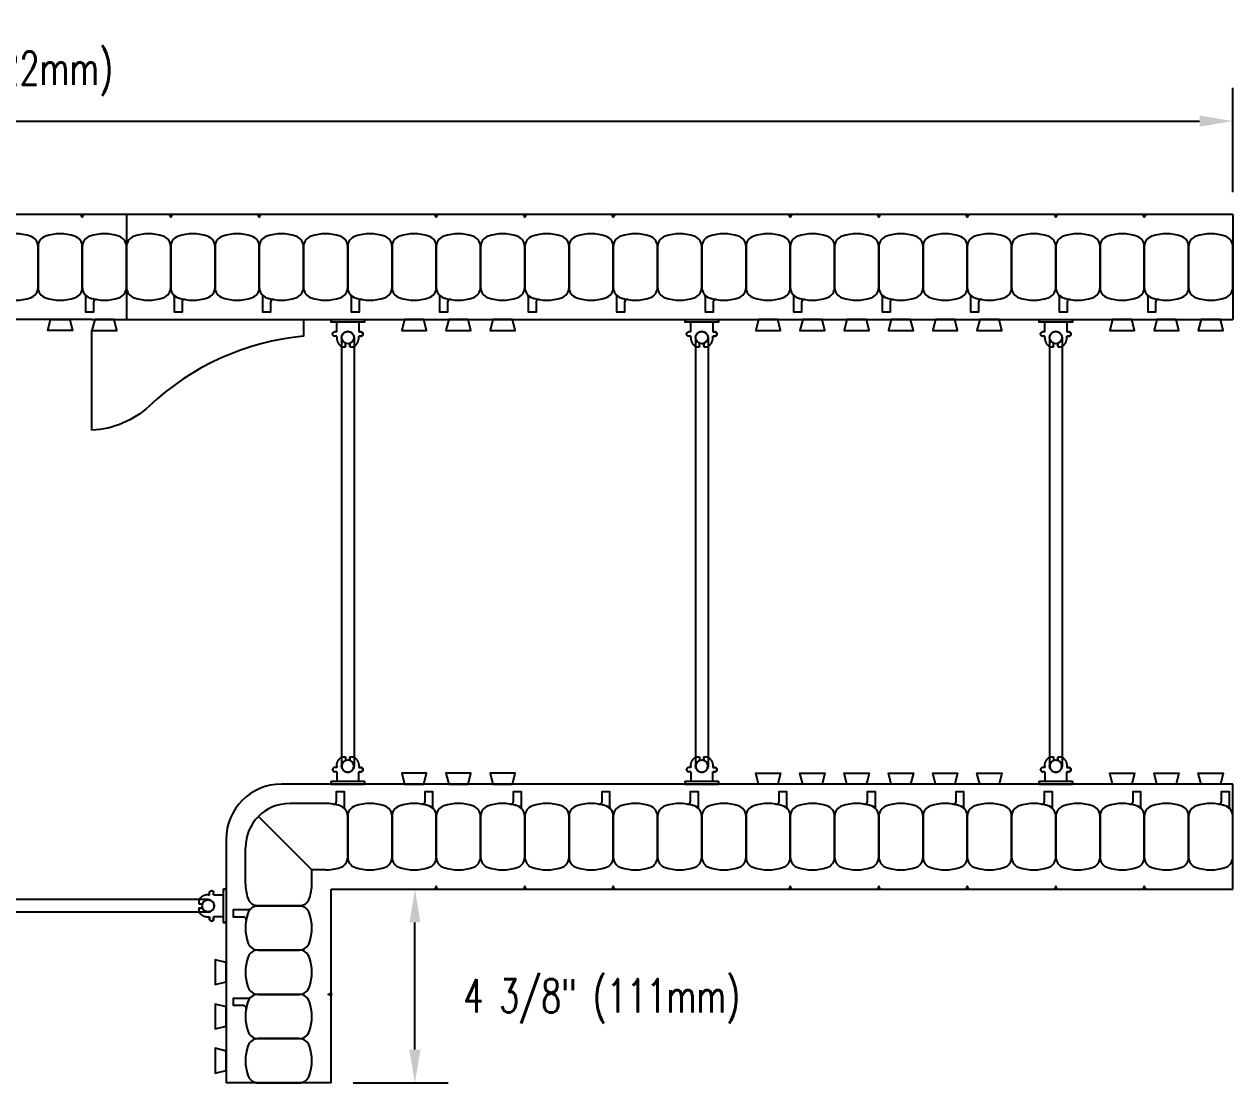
# Model space of a CAD drawing. Header units: inches. Extents: x 342.7 to 398.7, y 131.4 to 196.
# Drawn here: x 371.35 to 398.66, y 172.04 to 195.96 of the extents above; entities that cross this region are included whole.
import ezdxf

# ---------------------------------------------------------------- set-up
doc = ezdxf.new("R2010")
doc.units = ezdxf.units.IN
doc.header["$MEASUREMENT"] = 0
for name, color, linetype in [('line25', 2, 'Continuous'), ('LINE50', 5, 'Continuous'), ('LINE9', 9, 'Continuous'), ('TEXT', 4, 'Continuous')]:
    doc.layers.add(name, color=color, linetype=linetype)
doc.styles.add('DIM', font='romans.shx', dxfattribs={"width": 0.7})
doc.dimstyles.new('ext_8', dxfattribs={"dimscale": 8, "dimtxt": 0.09375, "dimasz": 0.09375, "dimexe": 0.09375, "dimexo": 0.0625, "dimgap": 0.0625, "dimtad": 1, "dimdec": 3, "dimzin": 3, "dimdsep": 46, "dimlunit": 4, "dimtxsty": 'DIM', "dimcen": 0.09, "dimdle": 0.09375, "dimclrt": 4, "dimadec": 0, "dimazin": 0, "dimtfac": 1, "dimtdec": 3, "dimtmove": 2, "dimatfit": 3, "dimfxl": 0, "dimfrac": 2, "dimtolj": 1, "dimtzin": 0, "dimarcsym": 0})

# ---------------------------------------------------------------- blocks, each defined once
blk = doc.blocks.new('*D28')
at = {"layer": 'Defpoints', "color": 0}
for p in [(398.658, 193.771), (342.658, 191.661), (398.658, 191.661)]:
    blk.add_point(p, dxfattribs=at)
at = {"layer": 'TEXT', "color": 0, "lineweight": -2}
for p, q in [((342.658, 192.161), (342.658, 194.521)), ((398.658, 192.161), (398.658, 194.521)), ((343.408, 193.771), (397.908, 193.771))]:
    blk.add_line(p, q, dxfattribs=at)
at = {"layer": 'TEXT', "color": 0}
for points in [[(343.408, 193.896), (343.408, 193.646), (342.658, 193.771)], [(397.908, 193.896), (397.908, 193.646), (398.658, 193.771)]]:
    blk.add_solid(points, dxfattribs=at)
at = {"layer": 'TEXT', "color": 4, "insert": (370.658, 194.843), "char_height": 0.75, "attachment_point": 5, "style": 'DIM'}
blk.add_mtext('\\A1;56" (1422mm)', dxfattribs=at)
blk = doc.blocks.new('Connector')
blk.add_point((0.271, 0))
at = {"layer": 'LINE9'}
for p, q in [((0, 0.375), (0, -0.375)), ((0.062, -0.375), (0.062, 0.375)), ((0.281, 0.25), (0.062, 0.25))]:
    blk.add_line(p, q, dxfattribs=at)
for points, weights in [([(0.007, 0.375), (0.004, 0.375), (0, 0.375)], [1, 0.972587069138, 0.950305488115]), ([(0.327, 0.343), (0.308, 0.343), (0.281, 0.317), (0.281, 0.297)], [1, 0.85355339, 0.85355339, 1]), ([(0.328, 0.343), (0.327, 0.343), (0.327, 0.343)], [1, 0.70710678, 1]), ([(0.375, 0.297), (0.375, 0.317), (0.348, 0.343), (0.329, 0.343)], [1, 0.85355339, 0.85355339, 1]), ([(0.406, 0.25), (0.546, 0.25), (0.619, 0.131)], [0.958404415409, 0.794674173519, 0.864651571113]), ([(0.619, 0.052), (0.612, 0.049), (0.604, 0.049)], [0.83615024178, 0.892081430621, 1]), ([(0.619, -0.131), (0.546, -0.25), (0.406, -0.25)], [0.864651574428, 0.794674169686, 0.958404415195]), ([(0.604, -0.049), (0.612, -0.049), (0.619, -0.052)], [1, 0.89208144177, 0.836150253337]), ([(0, -0.375), (0.004, -0.375), (0.007, -0.375)], [0.950305488115, 0.972587069138, 1]), ([(0.281, -0.297), (0.281, -0.317), (0.308, -0.343), (0.327, -0.343)], [1, 0.85355339, 0.85355339, 1]), ([(0.327, -0.343), (0.281, -0.343), (0.281, -0.297)], [1, 0.70710678, 1]), ([(0.329, -0.343), (0.348, -0.343), (0.375, -0.317), (0.375, -0.297)], [1, 0.85355339, 0.85355339, 1]), ([(0.375, -0.297), (0.375, -0.343), (0.329, -0.343)], [1, 0.70710678, 1])]:
    blk.add_rational_spline(points, weights, degree=2, dxfattribs=at)
for points, degree in [([(0, 0.375), (0.002, 0.375), (0.005, 0.375), (0.007, 0.375)], 3), ([(0.007, 0.375), (0.021, 0.375), (0.051, 0.375), (0.062, 0.375), (0.062, 0.375)], 3), ([(0.281, 0.25), (0.281, 0.297)], 1), ([(0.327, 0.343), (0.327, 0.343), (0.328, 0.343), (0.328, 0.343)], 3), ([(0.328, 0.343), (0.329, 0.343), (0.329, 0.343), (0.329, 0.343)], 3), ([(0.375, 0.25), (0.375, 0.297)], 1), ([(0.406, 0.25), (0.375, 0.25)], 1), ([(0.406, 0.25), (0.406, 0.25)], 1), ([(0.406, 0.25), (0.406, 0.25)], 1), ([(0.406, 0.25), (0.406, 0.25)], 1), ([(0.406, 0.25), (0.406, 0.25)], 1), ([(0.406, 0.25), (0.406, 0.25)], 1), ([(0.406, 0.25), (0.406, 0.25)], 1), ([(0.406, 0.25), (0.406, 0.25)], 1), ([(0.406, 0.25), (0.406, 0.25)], 1), ([(0.406, 0.25), (0.406, 0.25)], 1), ([(0.406, 0.25), (0.406, 0.25)], 1), ([(0.406, 0.25), (0.406, 0.25)], 1), ([(0.406, 0.25), (0.406, 0.25)], 1), ([(0.406, 0.25), (0.406, 0.25)], 1), ([(0.406, 0.25), (0.406, 0.25)], 1), ([(0.406, 0.25), (0.406, 0.25)], 1), ([(0.406, 0.25), (0.406, 0.25)], 1), ([(0.406, 0.25), (0.406, 0.25)], 1), ([(0.406, 0.25), (0.406, 0.25)], 1), ([(0.406, 0.25), (0.406, 0.25)], 1), ([(0.406, 0.25), (0.406, 0.25)], 1), ([(0.406, 0.25), (0.406, 0.25)], 1), ([(0.406, 0.25), (0.406, 0.25)], 1), ([(0.406, 0.25), (0.406, 0.25)], 1), ([(0.406, 0.25), (0.406, 0.25)], 1), ([(0.604, 0.049), (0.532, 0.049)], 1), ([(0.532, 0.049), (0.532, 0.049)], 1), ([(0.532, 0.049), (0.532, 0.049)], 1), ([(0.532, 0.049), (0.532, 0.049)], 1), ([(0.532, 0.049), (0.532, 0.049)], 1), ([(0.532, 0.049), (0.532, 0.049)], 1), ([(0.532, 0.049), (0.532, 0.049)], 1), ([(0.532, 0.049), (0.532, 0.049)], 1), ([(0.532, 0.049), (0.532, 0.049)], 1), ([(0.532, 0.049), (0.532, 0.049)], 1), ([(0.532, 0.049), (0.532, 0.049)], 1), ([(0.604, 0.049), (0.609, 0.049), (0.614, 0.05), (0.619, 0.052)], 3), ([(0.604, 0.049), (0.604, 0.049)], 1), ([(0.604, 0.049), (0.604, 0.049)], 1), ([(0.604, 0.049), (0.604, 0.049)], 1), ([(0.604, 0.049), (0.604, 0.049)], 1), ([(0.619, 0.131), (0.619, 0.052)], 1), ([(0.619, 0.131), (0.619, 0.131)], 1), ([(0.619, 0.131), (0.619, 0.131)], 1), ([(0.619, 0.131), (0.619, 0.131)], 1), ([(0.619, 0.131), (0.619, 0.131)], 1), ([(0.062, -0.25), (0.281, -0.25)], 1), ([(0.281, -0.297), (0.281, -0.25)], 1), ([(0.281, -0.25), (0.281, -0.297)], 1), ([(0.375, -0.25), (0.375, -0.297)], 1), ([(0.375, -0.297), (0.375, -0.25)], 1), ([(0.406, -0.25), (0.375, -0.25)], 1), ([(0.406, -0.25), (0.406, -0.25)], 1), ([(0.406, -0.25), (0.406, -0.25)], 1), ([(0.406, -0.25), (0.406, -0.25)], 1), ([(0.406, -0.25), (0.406, -0.25)], 1), ([(0.406, -0.25), (0.406, -0.25)], 1), ([(0.406, -0.25), (0.406, -0.25)], 1), ([(0.406, -0.25), (0.406, -0.25)], 1), ([(0.406, -0.25), (0.406, -0.25)], 1), ([(0.406, -0.25), (0.406, -0.25)], 1), ([(0.406, -0.25), (0.406, -0.25)], 1), ([(0.406, -0.25), (0.406, -0.25)], 1), ([(0.532, -0.049), (0.604, -0.049)], 1), ([(0.604, -0.049), (0.58, -0.049), (0.556, -0.049), (0.532, -0.049)], 3), ([(0.532, -0.049), (0.532, -0.049)], 1), ([(0.532, -0.049), (0.532, -0.049)], 1), ([(0.532, -0.049), (0.532, -0.049)], 1), ([(0.532, -0.049), (0.532, -0.049)], 1), ([(0.619, -0.052), (0.614, -0.05), (0.609, -0.049), (0.604, -0.049)], 3), ([(0.604, -0.049), (0.604, -0.049)], 1), ([(0.604, -0.049), (0.604, -0.049)], 1), ([(0.604, -0.049), (0.604, -0.049)], 1), ([(0.604, -0.049), (0.604, -0.049)], 1), ([(0.604, -0.049), (0.604, -0.049)], 1), ([(0.604, -0.049), (0.604, -0.049)], 1), ([(0.604, -0.049), (0.604, -0.049)], 1), ([(0.604, -0.049), (0.604, -0.049)], 1), ([(0.619, -0.052), (0.619, -0.131)], 1), ([(0.619, -0.131), (0.619, -0.131)], 1), ([(0.619, -0.131), (0.619, -0.131)], 1), ([(0.619, -0.131), (0.619, -0.131)], 1), ([(0.619, -0.131), (0.619, -0.131)], 1), ([(0.007, -0.375), (0.005, -0.375), (0.002, -0.375), (0, -0.375)], 3), ([(0.062, -0.375), (0.062, -0.375), (0.051, -0.375), (0.021, -0.375), (0.007, -0.375)], 3), ([(0.328, -0.343), (0.328, -0.343), (0.327, -0.343), (0.327, -0.343)], 3), ([(0.329, -0.343), (0.329, -0.343), (0.329, -0.343), (0.328, -0.343)], 3)]:
    blk.add_open_spline(points, degree=degree, dxfattribs=at)
for points, weights, knots in [([(0.062, 0.375), (0.062, 0.375), (0.046, 0.375), (0.03, 0.375), (0.007, 0.375)], [0.868718858569, 0.861102746415, 1, 0.861102734288, 0.868718859898], [0, 0, 0, 0.5, 0.5, 1, 1, 1]), ([(0.532, 0.049), (0.472, 0.203), (0.333, 0.113), (0.157, 0), (0.333, -0.113), (0.472, -0.203), (0.532, -0.049)], [0.899508922286, 0.599718215298, 1, 0.54226024, 1, 0.599718224335, 0.899508908749], [0, 0, 0, 0.318112, 0.318112, 0.681888, 0.681888, 1, 1, 1]), ([(0.007, -0.375), (0.03, -0.375), (0.046, -0.375), (0.062, -0.375), (0.062, -0.375)], [0.868718859319, 0.861102739573, 1, 0.861102742958, 0.868718858948], [0, 0, 0, 0.5, 0.5, 1, 1, 1])]:
    blk.add_rational_spline(points, weights, degree=2, knots=knots, dxfattribs=at)
blk = doc.blocks.new('WEB_CENTRE_TOP_10')
for p, q in [((-0.141, 9.688), (-0.141, 0)), ((0.141, 9.688), (0.141, 0))]:
    blk.add_line(p, q)
for centre in [(0, 9.688), (0, 0)]:
    blk.add_circle(centre, 0.141)

msp = doc.modelspace()

# ---------------------------------------------------------------- linework, layer by layer
at = {"layer": 'line25'}
for p, q in [((372.8769, 189.2858), (368.4392, 189.2858)), ((373.6581, 189.2858), (398.6581, 189.2858)), ((372.8769, 186.7874), (372.8769, 189.0358)), ((398.6581, 178.7858), (377.1581, 178.7858)), ((375.9081, 177.5358), (375.9081, 172.0358))]:
    msp.add_line(p, q, dxfattribs=at)
for points in [[(372.3769, 189.2858), (372.4392, 189.0358), (371.8769, 189.0358), (371.9392, 189.2858)], [(372.9392, 189.2858), (372.8769, 189.0358), (373.4392, 189.0358), (373.3769, 189.2858)], [(379.9392, 189.2858), (379.8769, 189.0358), (380.4392, 189.0358), (380.3769, 189.2858)], [(380.9392, 189.2858), (380.8769, 189.0358), (381.4392, 189.0358), (381.3769, 189.2858)], [(381.9392, 189.2858), (381.8769, 189.0358), (382.4392, 189.0358), (382.3769, 189.2858)], [(387.9392, 189.2858), (387.8769, 189.0358), (388.4392, 189.0358), (388.3769, 189.2858)], [(388.9392, 189.2858), (388.8769, 189.0358), (389.4392, 189.0358), (389.3769, 189.2858)], [(389.9392, 189.2858), (389.8769, 189.0358), (390.4392, 189.0358), (390.3769, 189.2858)], [(390.9392, 189.2858), (390.8769, 189.0358), (391.4392, 189.0358), (391.3769, 189.2858)], [(391.9392, 189.2858), (391.8769, 189.0358), (392.4392, 189.0358), (392.3769, 189.2858)], [(392.9392, 189.2858), (392.8769, 189.0358), (393.4392, 189.0358), (393.3769, 189.2858)], [(395.9392, 189.2858), (395.8769, 189.0358), (396.4392, 189.0358), (396.3769, 189.2858)], [(396.9392, 189.2858), (396.8769, 189.0358), (397.4392, 189.0358), (397.3769, 189.2858)], [(397.9392, 189.2858), (397.8769, 189.0358), (398.4392, 189.0358), (398.3769, 189.2858)], [(380.3769, 178.7858), (380.4392, 179.0358), (379.8769, 179.0358), (379.9392, 178.7858)], [(381.3769, 178.7858), (381.4392, 179.0358), (380.8769, 179.0358), (380.9392, 178.7858)], [(382.3769, 178.7858), (382.4392, 179.0358), (381.8769, 179.0358), (381.9392, 178.7858)], [(387.9392, 178.7858), (387.8769, 179.0358), (388.4392, 179.0358), (388.3769, 178.7858)], [(388.9392, 178.7858), (388.8769, 179.0358), (389.4392, 179.0358), (389.3769, 178.7858)], [(389.9392, 178.7858), (389.8769, 179.0358), (390.4392, 179.0358), (390.3769, 178.7858)], [(390.9392, 178.7858), (390.8769, 179.0358), (391.4392, 179.0358), (391.3769, 178.7858)], [(391.9392, 178.7858), (391.8769, 179.0358), (392.4392, 179.0358), (392.3769, 178.7858)], [(392.9392, 178.7858), (392.8769, 179.0358), (393.4392, 179.0358), (393.3769, 178.7858)], [(395.9392, 178.7858), (395.8769, 179.0358), (396.4392, 179.0358), (396.3769, 178.7858)], [(396.9392, 178.7858), (396.8769, 179.0358), (397.4392, 179.0358), (397.3769, 178.7858)], [(397.9392, 178.7858), (397.8769, 179.0358), (398.4392, 179.0358), (398.3769, 178.7858)], [(375.9081, 174.7547), (375.6581, 174.817), (375.6581, 174.2547), (375.9081, 174.317)], [(375.9081, 173.7547), (375.6581, 173.817), (375.6581, 173.2547), (375.9081, 173.317)], [(375.9081, 172.7547), (375.6581, 172.817), (375.6581, 172.2547), (375.9081, 172.317)]]:
    msp.add_lwpolyline(points, close=True, dxfattribs=at)
msp.add_lwpolyline([(372.8769, 189.2858), (377.6581, 189.2858), (377.6581, 188.9108, 0.1663746), (374.1672, 187.3294, -0.1806528), (372.8769, 186.7874, -0.1806528)], format="xyb", dxfattribs=at)
msp.add_lwpolyline([(373.6581, 189.2858), (377.6581, 189.2858), (377.6581, 188.9108)], dxfattribs=at)
msp.add_arc((377.1581, 177.5358), 1.25, 90, 180, dxfattribs=at)
at = {"layer": 'LINE50'}
for p, q in [((373.6581, 191.6608), (367.6581, 191.6608)), ((398.6581, 191.6608), (373.6581, 191.6608)), ((398.6581, 191.6608), (398.6581, 189.2858)), ((398.6581, 176.4108), (398.6581, 178.7858)), ((378.2831, 176.4108), (398.6581, 176.4108)), ((378.2831, 172.0358), (378.2831, 176.4108)), ((378.2831, 172.0358), (375.9081, 172.0358))]:
    msp.add_line(p, q, dxfattribs=at)
at = {"layer": 'LINE9'}
for p, q in [((373.6581, 191.6608), (373.6581, 189.2858)), ((378.1581, 178.3483), (377.3456, 178.3483)), ((377.8456, 176.8483), (376.6385, 178.0554)), ((376.3456, 176.5358), (376.3456, 177.3483)), ((378.1581, 176.8483), (377.8456, 176.8483)), ((377.8456, 176.5358), (377.8456, 176.8483))]:
    msp.add_line(p, q, dxfattribs=at)
for points in [[(372.6893, 191.6608), (372.6581, 191.5963), (372.6268, 191.6608)], [(374.6893, 191.6608), (374.6581, 191.5963), (374.6268, 191.6608)], [(376.6893, 191.6608), (376.6581, 191.5963), (376.6268, 191.6608)], [(380.6893, 191.6608), (380.6581, 191.5963), (380.6268, 191.6608)], [(380.6893, 191.6608), (380.6581, 191.5963), (380.6268, 191.6608)], [(382.6893, 191.6608), (382.6581, 191.5963), (382.6268, 191.6608)], [(384.6893, 191.6608), (384.6581, 191.5963), (384.6268, 191.6608)], [(388.6893, 191.6608), (388.6581, 191.5963), (388.6268, 191.6608)], [(390.6893, 191.6608), (390.6581, 191.5963), (390.6268, 191.6608)], [(392.6893, 191.6608), (392.6581, 191.5963), (392.6268, 191.6608)], [(394.6893, 191.6608), (394.6581, 191.5963), (394.6268, 191.6608)], [(396.6893, 191.6608), (396.6581, 191.5963), (396.6268, 191.6608)], [(380.6893, 176.4124), (380.6581, 176.4769), (380.6268, 176.4124)], [(380.6893, 176.4124), (380.6581, 176.4769), (380.6268, 176.4124)], [(382.6893, 176.4124), (382.6581, 176.4769), (382.6268, 176.4124)], [(384.6893, 176.4124), (384.6581, 176.4769), (384.6268, 176.4124)], [(388.6893, 176.4124), (388.6581, 176.4769), (388.6268, 176.4124)], [(390.6893, 176.4124), (390.6581, 176.4769), (390.6268, 176.4124)], [(392.6893, 176.4124), (392.6581, 176.4769), (392.6268, 176.4124)], [(394.6893, 176.4124), (394.6581, 176.4769), (394.6268, 176.4124)], [(396.6893, 176.4124), (396.6581, 176.4769), (396.6268, 176.4124)], [(378.2831, 174.0046), (378.2186, 174.0358), (378.2831, 174.0671)]]:
    msp.add_lwpolyline(points, close=True, dxfattribs=at)
for points in [[(370.8311, 189.7749, 0.1576708), (371.485, 189.7749, 0.3253046), (371.6581, 190.0127), (371.6581, 190.9339, 0.3253046), (371.485, 191.1718, 0.1576708), (370.8311, 191.1718, 0.3253046), (370.6581, 190.9339), (370.6581, 190.0127, 0.3253046)], [(371.8311, 189.7749, 0.1576708), (372.485, 189.7749, 0.3253046), (372.6581, 190.0127), (372.6581, 190.9339, 0.3253046), (372.485, 191.1718, 0.1576708), (371.8311, 191.1718, 0.3253046), (371.6581, 190.9339), (371.6581, 190.0127, 0.3253046)], [(372.8311, 189.7749, 0.1576708), (373.485, 189.7749, 0.3253046), (373.6581, 190.0127), (373.6581, 190.9339, 0.3253046), (373.485, 191.1718, 0.1576708), (372.8311, 191.1718, 0.3253046), (372.6581, 190.9339), (372.6581, 190.0127, 0.3253046)], [(373.8311, 189.7749, 0.1576708), (374.485, 189.7749, 0.3253046), (374.6581, 190.0127), (374.6581, 190.9339, 0.3253046), (374.485, 191.1718, 0.1576708), (373.8311, 191.1718, 0.3253046), (373.6581, 190.9339), (373.6581, 190.0127, 0.3253046)], [(374.8311, 189.7749, 0.1576708), (375.485, 189.7749, 0.3253046), (375.6581, 190.0127), (375.6581, 190.9339, 0.3253046), (375.485, 191.1718, 0.1576708), (374.8311, 191.1718, 0.3253046), (374.6581, 190.9339), (374.6581, 190.0127, 0.3253046)], [(375.8311, 189.7749, 0.1576708), (376.485, 189.7749, 0.3253046), (376.6581, 190.0127), (376.6581, 190.9339, 0.3253046), (376.485, 191.1718, 0.1576708), (375.8311, 191.1718, 0.3253046), (375.6581, 190.9339), (375.6581, 190.0127, 0.3253046)], [(376.8311, 189.7749, 0.1576708), (377.485, 189.7749, 0.3253046), (377.6581, 190.0127), (377.6581, 190.9339, 0.3253046), (377.485, 191.1718, 0.1576708), (376.8311, 191.1718, 0.3253046), (376.6581, 190.9339), (376.6581, 190.0127, 0.3253046)], [(377.8311, 189.7749, 0.1576708), (378.485, 189.7749, 0.3253046), (378.6581, 190.0127), (378.6581, 190.9339, 0.3253046), (378.485, 191.1718, 0.1576708), (377.8311, 191.1718, 0.3253046), (377.6581, 190.9339), (377.6581, 190.0127, 0.3253046)], [(378.8311, 189.7749, 0.1576708), (379.485, 189.7749, 0.3253046), (379.6581, 190.0127), (379.6581, 190.9339, 0.3253046), (379.485, 191.1718, 0.1576708), (378.8311, 191.1718, 0.3253046), (378.6581, 190.9339), (378.6581, 190.0127, 0.3253046)], [(379.8311, 189.7749, 0.1576708), (380.485, 189.7749, 0.3253046), (380.6581, 190.0127), (380.6581, 190.9339, 0.3253046), (380.485, 191.1718, 0.1576708), (379.8311, 191.1718, 0.3253046), (379.6581, 190.9339), (379.6581, 190.0127, 0.3253046)], [(380.8311, 189.7749, 0.1576708), (381.485, 189.7749, 0.3253046), (381.6581, 190.0127), (381.6581, 190.9339, 0.3253046), (381.485, 191.1718, 0.1576708), (380.8311, 191.1718, 0.3253046), (380.6581, 190.9339), (380.6581, 190.0127, 0.3253046)], [(381.8311, 189.7749, 0.1576708), (382.485, 189.7749, 0.3253046), (382.6581, 190.0127), (382.6581, 190.9339, 0.3253046), (382.485, 191.1718, 0.1576708), (381.8311, 191.1718, 0.3253046), (381.6581, 190.9339), (381.6581, 190.0127, 0.3253046)], [(382.8311, 189.7749, 0.1576708), (383.485, 189.7749, 0.3253046), (383.6581, 190.0127), (383.6581, 190.9339, 0.3253046), (383.485, 191.1718, 0.1576708), (382.8311, 191.1718, 0.3253046), (382.6581, 190.9339), (382.6581, 190.0127, 0.3253046)], [(383.8311, 189.7749, 0.1576708), (384.485, 189.7749, 0.3253046), (384.6581, 190.0127), (384.6581, 190.9339, 0.3253046), (384.485, 191.1718, 0.1576708), (383.8311, 191.1718, 0.3253046), (383.6581, 190.9339), (383.6581, 190.0127, 0.3253046)], [(384.8311, 189.7749, 0.1576708), (385.485, 189.7749, 0.3253046), (385.6581, 190.0127), (385.6581, 190.9339, 0.3253046), (385.485, 191.1718, 0.1576708), (384.8311, 191.1718, 0.3253046), (384.6581, 190.9339), (384.6581, 190.0127, 0.3253046)], [(385.8311, 189.7749, 0.1576708), (386.485, 189.7749, 0.3253046), (386.6581, 190.0127), (386.6581, 190.9339, 0.3253046), (386.485, 191.1718, 0.1576708), (385.8311, 191.1718, 0.3253046), (385.6581, 190.9339), (385.6581, 190.0127, 0.3253046)], [(386.8311, 189.7749, 0.1576708), (387.485, 189.7749, 0.3253046), (387.6581, 190.0127), (387.6581, 190.9339, 0.3253046), (387.485, 191.1718, 0.1576708), (386.8311, 191.1718, 0.3253046), (386.6581, 190.9339), (386.6581, 190.0127, 0.3253046)], [(387.8311, 189.7749, 0.1576708), (388.485, 189.7749, 0.3253046), (388.6581, 190.0127), (388.6581, 190.9339, 0.3253046), (388.485, 191.1718, 0.1576708), (387.8311, 191.1718, 0.3253046), (387.6581, 190.9339), (387.6581, 190.0127, 0.3253046)], [(388.8311, 189.7749, 0.1576708), (389.485, 189.7749, 0.3253046), (389.6581, 190.0127), (389.6581, 190.9339, 0.3253046), (389.485, 191.1718, 0.1576708), (388.8311, 191.1718, 0.3253046), (388.6581, 190.9339), (388.6581, 190.0127, 0.3253046)], [(389.8311, 189.7749, 0.1576708), (390.485, 189.7749, 0.3253046), (390.6581, 190.0127), (390.6581, 190.9339, 0.3253046), (390.485, 191.1718, 0.1576708), (389.8311, 191.1718, 0.3253046), (389.6581, 190.9339), (389.6581, 190.0127, 0.3253046)], [(390.8311, 189.7749, 0.1576708), (391.485, 189.7749, 0.3253046), (391.6581, 190.0127), (391.6581, 190.9339, 0.3253046), (391.485, 191.1718, 0.1576708), (390.8311, 191.1718, 0.3253046), (390.6581, 190.9339), (390.6581, 190.0127, 0.3253046)], [(391.8311, 189.7749, 0.1576708), (392.485, 189.7749, 0.3253046), (392.6581, 190.0127), (392.6581, 190.9339, 0.3253046), (392.485, 191.1718, 0.1576708), (391.8311, 191.1718, 0.3253046), (391.6581, 190.9339), (391.6581, 190.0127, 0.3253046)], [(392.8311, 189.7749, 0.1576708), (393.485, 189.7749, 0.3253046), (393.6581, 190.0127), (393.6581, 190.9339, 0.3253046), (393.485, 191.1718, 0.1576708), (392.8311, 191.1718, 0.3253046), (392.6581, 190.9339), (392.6581, 190.0127, 0.3253046)], [(393.8311, 189.7749, 0.1576708), (394.485, 189.7749, 0.3253046), (394.6581, 190.0127), (394.6581, 190.9339, 0.3253046), (394.485, 191.1718, 0.1576708), (393.8311, 191.1718, 0.3253046), (393.6581, 190.9339), (393.6581, 190.0127, 0.3253046)], [(394.8311, 189.7749, 0.1576708), (395.485, 189.7749, 0.3253046), (395.6581, 190.0127), (395.6581, 190.9339, 0.3253046), (395.485, 191.1718, 0.1576708), (394.8311, 191.1718, 0.3253046), (394.6581, 190.9339), (394.6581, 190.0127, 0.3253046)], [(395.8311, 189.7749, 0.1576708), (396.485, 189.7749, 0.3253046), (396.6581, 190.0127), (396.6581, 190.9339, 0.3253046), (396.485, 191.1718, 0.1576708), (395.8311, 191.1718, 0.3253046), (395.6581, 190.9339), (395.6581, 190.0127, 0.3253046)], [(396.8311, 189.7749, 0.1576708), (397.485, 189.7749, 0.3253046), (397.6581, 190.0127), (397.6581, 190.9339, 0.3253046), (397.485, 191.1718, 0.1576708), (396.8311, 191.1718, 0.3253046), (396.6581, 190.9339), (396.6581, 190.0127, 0.3253046)], [(397.8311, 189.7749, 0.1576708), (398.485, 189.7749, 0.3253046), (398.6581, 190.0127), (398.6581, 190.9339, 0.3253046), (398.485, 191.1718, 0.1576708), (397.8311, 191.1718, 0.3253046), (397.6581, 190.9339), (397.6581, 190.0127, 0.3253046)], [(372.8311, 189.7749, 0.0372667), (372.9848, 189.7375, 0.4630356), (372.9121, 189.6759), (372.9121, 189.4543), (372.7413, 189.4543), (372.7413, 189.8004, 0.1890024), (372.7247, 189.8428, 0.1284074)], [(374.8311, 189.7749, 0.0372667), (374.9848, 189.7375, 0.4630356), (374.9121, 189.6759), (374.9121, 189.4543), (374.7413, 189.4543), (374.7413, 189.8004, 0.1890024), (374.7247, 189.8428, 0.1284074)], [(376.8311, 189.7749, 0.0372667), (376.9848, 189.7375, 0.4630356), (376.9121, 189.6759), (376.9121, 189.4543), (376.7413, 189.4543), (376.7413, 189.8004, 0.1890024), (376.7247, 189.8428, 0.1284074)], [(378.8311, 189.7749, 0.0372667), (378.9848, 189.7375, 0.4630356), (378.9121, 189.6759), (378.9121, 189.4543), (378.7413, 189.4543), (378.7413, 189.8004, 0.1890024), (378.7247, 189.8428, 0.1284074)], [(380.8311, 189.7749, 0.0372667), (380.9848, 189.7375, 0.4630356), (380.9121, 189.6759), (380.9121, 189.4543), (380.7413, 189.4543), (380.7413, 189.8004, 0.1890024), (380.7247, 189.8428, 0.1284074)], [(382.8311, 189.7749, 0.0372667), (382.9848, 189.7375, 0.4630356), (382.9121, 189.6759), (382.9121, 189.4543), (382.7413, 189.4543), (382.7413, 189.8004, 0.1890024), (382.7247, 189.8428, 0.1284074)], [(384.8311, 189.7749, 0.0372667), (384.9848, 189.7375, 0.4630356), (384.9121, 189.6759), (384.9121, 189.4543), (384.7413, 189.4543), (384.7413, 189.8004, 0.1890024), (384.7247, 189.8428, 0.1284074)], [(386.8311, 189.7749, 0.0372667), (386.9848, 189.7375, 0.4630356), (386.9121, 189.6759), (386.9121, 189.4543), (386.7413, 189.4543), (386.7413, 189.8004, 0.1890024), (386.7247, 189.8428, 0.1284074)], [(388.8311, 189.7749, 0.0372667), (388.9848, 189.7375, 0.4630356), (388.9121, 189.6759), (388.9121, 189.4543), (388.7413, 189.4543), (388.7413, 189.8004, 0.1890024), (388.7247, 189.8428, 0.1284074)], [(390.8311, 189.7749, 0.0372667), (390.9848, 189.7375, 0.4630356), (390.9121, 189.6759), (390.9121, 189.4543), (390.7413, 189.4543), (390.7413, 189.8004, 0.1890024), (390.7247, 189.8428, 0.1284074)], [(392.8311, 189.7749, 0.0372667), (392.9848, 189.7375, 0.4630356), (392.9121, 189.6759), (392.9121, 189.4543), (392.7413, 189.4543), (392.7413, 189.8004, 0.1890024), (392.7247, 189.8428, 0.1284074)], [(394.8311, 189.7749, 0.0372667), (394.9848, 189.7375, 0.4630356), (394.9121, 189.6759), (394.9121, 189.4543), (394.7413, 189.4543), (394.7413, 189.8004, 0.1890024), (394.7247, 189.8428, 0.1284074)], [(396.8311, 189.7749, 0.0372667), (396.9848, 189.7375, 0.4630356), (396.9121, 189.6759), (396.9121, 189.4543), (396.7413, 189.4543), (396.7413, 189.8004, 0.1890024), (396.7247, 189.8428, 0.1284074)], [(378.485, 178.2968, 0.0372667), (378.3313, 178.3341, 0.4630356), (378.404, 178.3958), (378.404, 178.6174), (378.5748, 178.6174), (378.5748, 178.2713, 0.1890024), (378.5915, 178.2288, 0.1284074)], [(380.485, 178.2968, 0.0372667), (380.3313, 178.3341, 0.4630356), (380.404, 178.3958), (380.404, 178.6174), (380.5748, 178.6174), (380.5748, 178.2713, 0.1890024), (380.5915, 178.2288, 0.1284074)], [(382.485, 178.2968, 0.0372667), (382.3313, 178.3341, 0.4630356), (382.404, 178.3958), (382.404, 178.6174), (382.5748, 178.6174), (382.5748, 178.2713, 0.1890024), (382.5915, 178.2288, 0.1284074)], [(384.485, 178.2968, 0.0372667), (384.3313, 178.3341, 0.4630356), (384.404, 178.3958), (384.404, 178.6174), (384.5748, 178.6174), (384.5748, 178.2713, 0.1890024), (384.5915, 178.2288, 0.1284074)], [(386.485, 178.2968, 0.0372667), (386.3313, 178.3341, 0.4630356), (386.404, 178.3958), (386.404, 178.6174), (386.5748, 178.6174), (386.5748, 178.2713, 0.1890024), (386.5915, 178.2288, 0.1284074)], [(388.485, 178.2968, 0.0372667), (388.3313, 178.3341, 0.4630356), (388.404, 178.3958), (388.404, 178.6174), (388.5748, 178.6174), (388.5748, 178.2713, 0.1890024), (388.5915, 178.2288, 0.1284074)], [(390.485, 178.2968, 0.0372667), (390.3313, 178.3341, 0.4630356), (390.404, 178.3958), (390.404, 178.6174), (390.5748, 178.6174), (390.5748, 178.2713, 0.1890024), (390.5915, 178.2288, 0.1284074)], [(392.485, 178.2968, 0.0372667), (392.3313, 178.3341, 0.4630356), (392.404, 178.3958), (392.404, 178.6174), (392.5748, 178.6174), (392.5748, 178.2713, 0.1890024), (392.5915, 178.2288, 0.1284074)], [(394.485, 178.2968, 0.0372667), (394.3313, 178.3341, 0.4630356), (394.404, 178.3958), (394.404, 178.6174), (394.5748, 178.6174), (394.5748, 178.2713, 0.1890024), (394.5915, 178.2288, 0.1284074)], [(396.485, 178.2968, 0.0372667), (396.3313, 178.3341, 0.4630356), (396.404, 178.3958), (396.404, 178.6174), (396.5748, 178.6174), (396.5748, 178.2713, 0.1890024), (396.5915, 178.2288, 0.1284074)], [(398.485, 178.2968, 0.0372667), (398.3313, 178.3341, 0.4630356), (398.404, 178.3958), (398.404, 178.6174), (398.5748, 178.6174), (398.5748, 178.2713, 0.1890024), (398.5915, 178.2288, 0.1284074)], [(379.485, 178.2968, 0.1576708), (378.8311, 178.2968, 0.3253046), (378.6581, 178.0589), (378.6581, 177.1378, 0.3253046), (378.8311, 176.8999, 0.1576708), (379.485, 176.8999, 0.3253046), (379.6581, 177.1378), (379.6581, 178.0589, 0.3253046)], [(380.485, 178.2968, 0.1576708), (379.8311, 178.2968, 0.3253046), (379.6581, 178.0589), (379.6581, 177.1378, 0.3253046), (379.8311, 176.8999, 0.1576708), (380.485, 176.8999, 0.3253046), (380.6581, 177.1378), (380.6581, 178.0589, 0.3253046)], [(381.485, 178.2968, 0.1576708), (380.8311, 178.2968, 0.3253046), (380.6581, 178.0589), (380.6581, 177.1378, 0.3253046), (380.8311, 176.8999, 0.1576708), (381.485, 176.8999, 0.3253046), (381.6581, 177.1378), (381.6581, 178.0589, 0.3253046)], [(382.485, 178.2968, 0.1576708), (381.8311, 178.2968, 0.3253046), (381.6581, 178.0589), (381.6581, 177.1378, 0.3253046), (381.8311, 176.8999, 0.1576708), (382.485, 176.8999, 0.3253046), (382.6581, 177.1378), (382.6581, 178.0589, 0.3253046)], [(383.485, 178.2968, 0.1576708), (382.8311, 178.2968, 0.3253046), (382.6581, 178.0589), (382.6581, 177.1378, 0.3253046), (382.8311, 176.8999, 0.1576708), (383.485, 176.8999, 0.3253046), (383.6581, 177.1378), (383.6581, 178.0589, 0.3253046)], [(384.485, 178.2968, 0.1576708), (383.8311, 178.2968, 0.3253046), (383.6581, 178.0589), (383.6581, 177.1378, 0.3253046), (383.8311, 176.8999, 0.1576708), (384.485, 176.8999, 0.3253046), (384.6581, 177.1378), (384.6581, 178.0589, 0.3253046)], [(385.485, 178.2968, 0.1576708), (384.8311, 178.2968, 0.3253046), (384.6581, 178.0589), (384.6581, 177.1378, 0.3253046), (384.8311, 176.8999, 0.1576708), (385.485, 176.8999, 0.3253046), (385.6581, 177.1378), (385.6581, 178.0589, 0.3253046)], [(386.485, 178.2968, 0.1576708), (385.8311, 178.2968, 0.3253046), (385.6581, 178.0589), (385.6581, 177.1378, 0.3253046), (385.8311, 176.8999, 0.1576708), (386.485, 176.8999, 0.3253046), (386.6581, 177.1378), (386.6581, 178.0589, 0.3253046)], [(387.485, 178.2968, 0.1576708), (386.8311, 178.2968, 0.3253046), (386.6581, 178.0589), (386.6581, 177.1378, 0.3253046), (386.8311, 176.8999, 0.1576708), (387.485, 176.8999, 0.3253046), (387.6581, 177.1378), (387.6581, 178.0589, 0.3253046)], [(388.485, 178.2968, 0.1576708), (387.8311, 178.2968, 0.3253046), (387.6581, 178.0589), (387.6581, 177.1378, 0.3253046), (387.8311, 176.8999, 0.1576708), (388.485, 176.8999, 0.3253046), (388.6581, 177.1378), (388.6581, 178.0589, 0.3253046)], [(389.485, 178.2968, 0.1576708), (388.8311, 178.2968, 0.3253046), (388.6581, 178.0589), (388.6581, 177.1378, 0.3253046), (388.8311, 176.8999, 0.1576708), (389.485, 176.8999, 0.3253046), (389.6581, 177.1378), (389.6581, 178.0589, 0.3253046)], [(390.485, 178.2968, 0.1576708), (389.8311, 178.2968, 0.3253046), (389.6581, 178.0589), (389.6581, 177.1378, 0.3253046), (389.8311, 176.8999, 0.1576708), (390.485, 176.8999, 0.3253046), (390.6581, 177.1378), (390.6581, 178.0589, 0.3253046)], [(391.485, 178.2968, 0.1576708), (390.8311, 178.2968, 0.3253046), (390.6581, 178.0589), (390.6581, 177.1378, 0.3253046), (390.8311, 176.8999, 0.1576708), (391.485, 176.8999, 0.3253046), (391.6581, 177.1378), (391.6581, 178.0589, 0.3253046)], [(392.485, 178.2968, 0.1576708), (391.8311, 178.2968, 0.3253046), (391.6581, 178.0589), (391.6581, 177.1378, 0.3253046), (391.8311, 176.8999, 0.1576708), (392.485, 176.8999, 0.3253046), (392.6581, 177.1378), (392.6581, 178.0589, 0.3253046)], [(393.485, 178.2968, 0.1576708), (392.8311, 178.2968, 0.3253046), (392.6581, 178.0589), (392.6581, 177.1378, 0.3253046), (392.8311, 176.8999, 0.1576708), (393.485, 176.8999, 0.3253046), (393.6581, 177.1378), (393.6581, 178.0589, 0.3253046)], [(394.485, 178.2968, 0.1576708), (393.8311, 178.2968, 0.3253046), (393.6581, 178.0589), (393.6581, 177.1378, 0.3253046), (393.8311, 176.8999, 0.1576708), (394.485, 176.8999, 0.3253046), (394.6581, 177.1378), (394.6581, 178.0589, 0.3253046)], [(395.485, 178.2968, 0.1576708), (394.8311, 178.2968, 0.3253046), (394.6581, 178.0589), (394.6581, 177.1378, 0.3253046), (394.8311, 176.8999, 0.1576708), (395.485, 176.8999, 0.3253046), (395.6581, 177.1378), (395.6581, 178.0589, 0.3253046)], [(396.485, 178.2968, 0.1576708), (395.8311, 178.2968, 0.3253046), (395.6581, 178.0589), (395.6581, 177.1378, 0.3253046), (395.8311, 176.8999, 0.1576708), (396.485, 176.8999, 0.3253046), (396.6581, 177.1378), (396.6581, 178.0589, 0.3253046)], [(397.485, 178.2968, 0.1576708), (396.8311, 178.2968, 0.3253046), (396.6581, 178.0589), (396.6581, 177.1378, 0.3253046), (396.8311, 176.8999, 0.1576708), (397.485, 176.8999, 0.3253046), (397.6581, 177.1378), (397.6581, 178.0589, 0.3253046)], [(398.485, 178.2968, 0.1576708), (397.8311, 178.2968, 0.3253046), (397.6581, 178.0589), (397.6581, 177.1378, 0.3253046), (397.8311, 176.8999, 0.1576708), (398.485, 176.8999, 0.3253046), (398.6581, 177.1378), (398.6581, 178.0589, 0.3253046)], [(376.3971, 175.8628, 0.0372667), (376.3598, 175.7091, 0.4630356), (376.2981, 175.7818), (376.0765, 175.7818), (376.0765, 175.9526), (376.4226, 175.9526, 0.1890024), (376.4651, 175.9692, 0.1284074)], [(376.3971, 175.8628, 0.1576708), (376.3971, 175.2089, 0.3253046), (376.635, 175.0358), (377.5561, 175.0358, 0.3253046), (377.794, 175.2089, 0.1576708), (377.794, 175.8628, 0.3253046), (377.5561, 176.0358), (376.635, 176.0358, 0.3253046)], [(376.3971, 174.8628, 0.1576708), (376.3971, 174.2089, 0.3253046), (376.635, 174.0358), (377.5561, 174.0358, 0.3253046), (377.794, 174.2089, 0.1576708), (377.794, 174.8628, 0.3253046), (377.5561, 175.0358), (376.635, 175.0358, 0.3253046)], [(376.3971, 173.8628, 0.1576708), (376.3971, 173.2089, 0.3253046), (376.635, 173.0358), (377.5561, 173.0358, 0.3253046), (377.794, 173.2089, 0.1576708), (377.794, 173.8628, 0.3253046), (377.5561, 174.0358), (376.635, 174.0358, 0.3253046)], [(376.3971, 173.8628, 0.0372667), (376.3598, 173.7091, 0.4630356), (376.2981, 173.7818), (376.0765, 173.7818), (376.0765, 173.9526), (376.4226, 173.9526, 0.1890024), (376.4651, 173.9692, 0.1284074)], [(376.3971, 172.8628, 0.1576708), (376.3971, 172.2089, 0.3253046), (376.635, 172.0358), (377.5561, 172.0358, 0.3253046), (377.794, 172.2089, 0.1576708), (377.794, 172.8628, 0.3253046), (377.5561, 173.0358), (376.635, 173.0358, 0.3253046)]]:
    msp.add_lwpolyline(points, format="xyb", close=True, dxfattribs=at)
for points in [[(378.485, 178.2968, 0.0783514), (378.1581, 178.3483, 0.3253046)], [(378.1581, 176.8483, 0.0783514), (378.485, 176.8999, 0.3253046), (378.6581, 177.1378), (378.6581, 178.0589, 0.3253046), (378.485, 178.2968, 0.1576708)], [(376.3456, 176.5358, 0.0783514), (376.3971, 176.2089, 0.3253046), (376.635, 176.0358), (377.5561, 176.0358, 0.3253046), (377.794, 176.2089, 0.0783514), (377.8456, 176.5358, 0.3253046)]]:
    msp.add_lwpolyline(points, format="xyb", dxfattribs=at)
msp.add_arc((377.3456, 177.3483), 1, 90, 180, dxfattribs=at)
at = {"layer": 'TEXT'}
for p, q in [((378.7831, 176.4108), (380.9259, 176.4108)), ((380.1759, 172.7858), (380.1759, 175.6608)), ((378.7831, 172.0358), (380.9259, 172.0358))]:
    msp.add_line(p, q, dxfattribs=at)
for points in [[(380.0509, 175.6608), (380.3009, 175.6608), (380.1759, 176.4108)], [(380.0509, 172.7858), (380.3009, 172.7858), (380.1759, 172.0358)]]:
    msp.add_solid(points, dxfattribs=at)

# ---------------------------------------------------------------- block references
at = {"xscale": -1, "rotation": 90}
for p in [(378.6579, 189.2858), (386.6579, 189.2858), (394.6579, 189.2858)]:
    msp.add_blockref('Connector', p, dxfattribs=at)
at = {"rotation": 90}
for p in [(378.6581, 178.7858), (386.6581, 178.7858), (394.6581, 178.7858)]:
    msp.add_blockref('Connector', p, dxfattribs=at)
at = {"xscale": -1}
msp.add_blockref('Connector', (375.9081, 176.0358), dxfattribs=at)
at = {"layer": 'LINE9'}
for p in [(378.6581, 179.1918), (386.6581, 179.1918), (394.6581, 179.1918)]:
    msp.add_blockref('WEB_CENTRE_TOP_10', p, dxfattribs=at)
at = {"layer": 'LINE9', "xscale": -1, "rotation": 270}
msp.add_blockref('WEB_CENTRE_TOP_10', (365.8141, 176.0358), dxfattribs=at)

# ---------------------------------------------------------------- texts
at = {"layer": 'TEXT', "color": 4, "insert": (384.3994, 173.879), "char_height": 0.75, "attachment_point": 5, "style": 'DIM'}
msp.add_mtext('4 3/8" (111mm)', dxfattribs=at)

# ---------------------------------------------------------------- dimensions: what is measured, and where the dimension line sits
at = {"layer": 'TEXT'}
dim = msp.add_linear_dim(base=(398.6581, 193.7712), p1=(342.6581, 191.6608), p2=(398.6581, 191.6608), text='56" (1422mm)', dimstyle='ext_8', override={"dimdec": 3}, dxfattribs=at)
dim.commit()
dim.dimension.update_dxf_attribs({"geometry": '*D28', "text_midpoint": (370.6581, 194.8427)})

doc.saveas('drawing.dxf')
